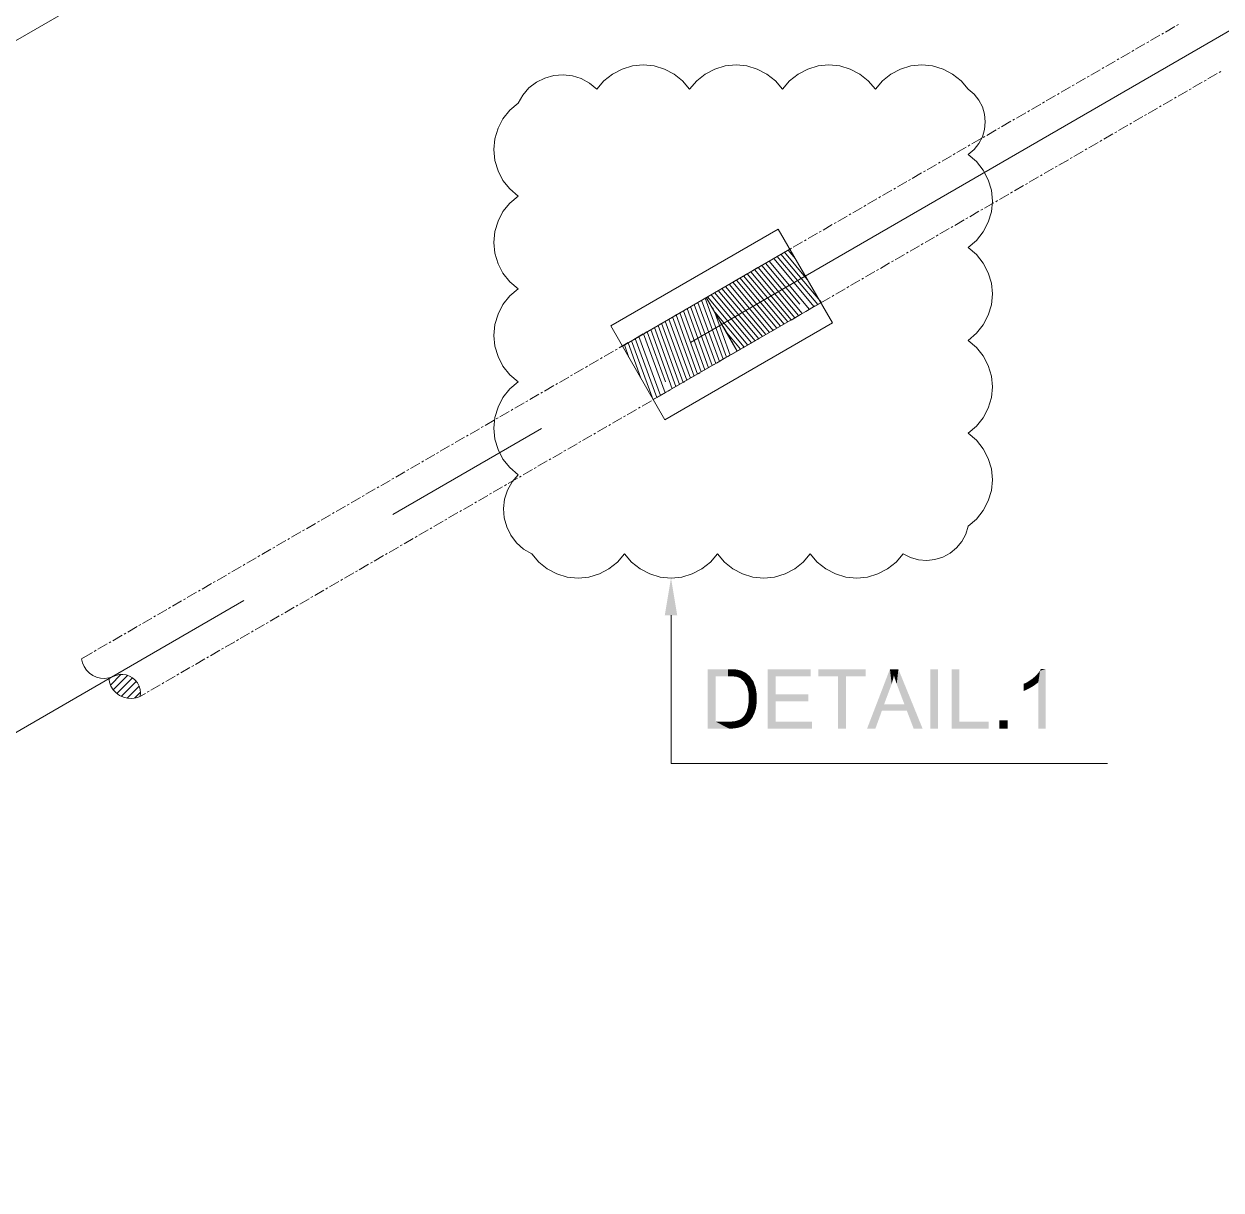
# Model space of a CAD drawing. Header units: millimetres. Extents: x 2 to 579, y 1 to 405.
# Drawn here: x 211.97 to 229.37, y 102.61 to 119.56 of the extents above; entities that cross this region are included whole.
import ezdxf

# ---------------------------------------------------------------- set-up
doc = ezdxf.new("R2010")
doc.units = ezdxf.units.MM
doc.linetypes.add('XKITLINE00', pattern=[0])
doc.layers.add('LinkedObject', color=7, linetype='Continuous', lineweight=0)

# ---------------------------------------------------------------- blocks, each defined once
blk = doc.blocks.new('*A4')
at = {"layer": 'LinkedObject'}
for color, points in [(6, [(221.467, 110.963), (221.287, 110.963), (221.377, 111.503)]), (7, [(221.911, 110.179), (222.025, 110.077), (221.911, 109.315)]), (7, [(222.206, 110.077), (221.911, 110.179), (222.208, 110.179)]), (7, [(222.025, 110.077), (221.911, 110.179), (222.206, 110.077)]), (7, [(222.208, 110.179), (222.257, 110.077), (222.206, 110.077)]), (7, [(222.258, 110.179), (222.257, 110.077), (222.208, 110.179)]), (7, [(222.258, 110.179), (222.331, 110.068), (222.257, 110.077)]), (7, [(222.335, 110.173), (222.331, 110.068), (222.258, 110.179)]), (7, [(222.897, 109.813), (222.783, 109.315), (222.783, 110.179)]), (7, [(222.897, 109.813), (222.783, 110.179), (222.897, 110.077)]), (7, [(223.408, 110.077), (222.783, 110.179), (223.408, 110.179)]), (7, [(222.897, 110.077), (222.783, 110.179), (223.408, 110.077)]), (7, [(223.521, 110.179), (223.805, 110.077), (223.521, 110.077)]), (7, [(223.919, 110.077), (223.805, 110.077), (223.521, 110.179)]), (7, [(223.919, 110.077), (223.521, 110.179), (224.205, 110.179)]), (7, [(223.919, 110.077), (224.205, 110.179), (224.205, 110.077)]), (7, [(224.56, 110.179), (224.571, 109.923), (224.228, 109.315)]), (7, [(224.571, 109.923), (224.56, 110.179), (224.586, 109.964)]), (7, [(224.586, 109.964), (224.56, 110.179), (224.609, 110.047)]), (7, [(224.609, 110.047), (224.56, 110.179), (224.618, 110.088)]), (7, [(224.683, 110.179), (224.618, 110.088), (224.56, 110.179)]), (7, [(224.618, 110.088), (224.683, 110.179), (224.628, 110.053)]), (7, [(224.628, 110.053), (224.683, 110.179), (224.659, 109.963)]), (7, [(224.659, 109.963), (224.683, 110.179), (224.679, 109.909)]), (7, [(224.679, 109.909), (224.683, 110.179), (224.77, 109.67)]), (7, [(224.77, 109.67), (224.683, 110.179), (224.805, 109.577)]), (7, [(224.805, 109.577), (224.683, 110.179), (225.035, 109.315)]), (7, [(225.26, 110.179), (225.146, 109.315), (225.146, 110.179)]), (7, [(225.26, 109.315), (225.146, 109.315), (225.26, 110.179)]), (7, [(225.571, 110.179), (225.457, 109.315), (225.457, 110.179)]), (7, [(225.571, 109.417), (225.457, 109.315), (225.571, 110.179)]), (7, [(226.824, 110.183), (226.742, 110.155), (226.756, 110.183)]), (7, [(226.824, 109.315), (226.742, 110.155), (226.824, 110.183)]), (7, [(221.911, 109.315), (222.025, 110.077), (222.025, 109.417)]), (7, [(222.362, 110.167), (222.331, 110.068), (222.335, 110.173)]), (7, [(222.362, 110.167), (222.354, 110.06), (222.331, 110.068)]), (7, [(222.354, 110.06), (222.362, 110.167), (222.386, 110.047)]), (7, [(222.462, 110.127), (222.362, 110.167), (222.399, 110.158)]), (7, [(222.488, 110.105), (222.362, 110.167), (222.462, 110.127)]), (7, [(222.44, 109.998), (222.362, 110.167), (222.488, 110.105)]), (7, [(222.386, 110.047), (222.362, 110.167), (222.44, 109.998)]), (7, [(222.488, 110.105), (222.462, 109.962), (222.44, 109.998)]), (7, [(222.522, 110.076), (222.462, 109.962), (222.488, 110.105)]), (7, [(222.574, 110.002), (222.462, 109.962), (222.522, 110.076)]), (7, [(223.805, 109.315), (223.919, 110.077), (223.919, 109.315)]), (7, [(223.805, 110.077), (223.919, 110.077), (223.805, 109.315)]), (7, [(226.649, 109.936), (226.551, 109.987), (226.628, 110.037)]), (7, [(226.662, 110.067), (226.718, 109.991), (226.628, 110.037)]), (7, [(226.628, 110.037), (226.718, 109.991), (226.649, 109.936)]), (7, [(226.718, 109.991), (226.662, 110.067), (226.695, 110.097)]), (7, [(226.742, 110.155), (226.718, 109.991), (226.695, 110.097)]), (7, [(226.718, 109.315), (226.742, 110.155), (226.824, 109.315)]), (7, [(226.718, 109.991), (226.742, 110.155), (226.718, 109.315)]), (7, [(222.462, 109.962), (222.574, 110.002), (222.485, 109.926)]), (7, [(222.485, 109.926), (222.574, 110.002), (222.59, 109.957)]), (7, [(222.59, 109.957), (222.507, 109.821), (222.485, 109.926)]), (7, [(222.607, 109.912), (222.507, 109.821), (222.59, 109.957)]), (7, [(222.624, 109.81), (222.507, 109.821), (222.607, 109.912)]), (7, [(224.228, 109.315), (224.571, 109.923), (224.476, 109.67)]), (7, [(226.551, 109.987), (226.587, 109.9), (226.506, 109.966)]), (7, [(226.506, 109.966), (226.587, 109.9), (226.506, 109.863)]), (7, [(226.506, 109.863), (226.587, 109.9), (226.531, 109.872)]), (7, [(226.587, 109.9), (226.551, 109.987), (226.618, 109.918)]), (7, [(226.618, 109.918), (226.551, 109.987), (226.649, 109.936)]), (7, [(226.649, 109.936), (226.718, 109.991), (226.699, 109.973)]), (7, [(222.507, 109.705), (222.624, 109.703), (222.495, 109.621)]), (7, [(222.495, 109.621), (222.624, 109.703), (222.601, 109.577)]), (7, [(222.624, 109.752), (222.507, 109.821), (222.624, 109.81)]), (7, [(222.507, 109.821), (222.624, 109.752), (222.507, 109.754)]), (7, [(222.624, 109.752), (222.507, 109.705), (222.507, 109.754)]), (7, [(222.624, 109.703), (222.507, 109.705), (222.624, 109.752)]), (7, [(222.601, 109.577), (222.624, 109.703), (222.613, 109.615)]), (7, [(222.897, 109.711), (222.783, 109.315), (222.897, 109.813)]), (7, [(222.897, 109.417), (222.783, 109.315), (222.897, 109.711)]), (7, [(223.376, 109.711), (222.897, 109.813), (223.376, 109.813)]), (7, [(222.897, 109.711), (222.897, 109.813), (223.376, 109.711)]), (7, [(224.444, 109.577), (224.228, 109.315), (224.476, 109.67)]), (7, [(224.476, 109.67), (224.805, 109.577), (224.444, 109.577)]), (7, [(224.77, 109.67), (224.805, 109.577), (224.476, 109.67)]), (7, [(222.542, 109.452), (222.421, 109.478), (222.441, 109.498)]), (7, [(222.441, 109.498), (222.601, 109.577), (222.542, 109.452)]), (7, [(222.473, 109.553), (222.601, 109.577), (222.441, 109.498)]), (7, [(222.484, 109.587), (222.601, 109.577), (222.473, 109.553)]), (7, [(222.601, 109.577), (222.484, 109.587), (222.495, 109.621)]), (7, [(222.542, 109.452), (222.601, 109.577), (222.56, 109.477)]), (7, [(222.56, 109.477), (222.601, 109.577), (222.59, 109.539)]), (7, [(224.228, 109.315), (224.444, 109.577), (224.349, 109.315)]), (7, [(224.805, 109.577), (225.035, 109.315), (224.905, 109.315)]), (7, [(222.025, 109.417), (222.222, 109.315), (221.911, 109.315)]), (7, [(222.209, 109.417), (222.222, 109.315), (222.025, 109.417)]), (7, [(222.209, 109.417), (222.261, 109.315), (222.222, 109.315)]), (7, [(222.252, 109.417), (222.261, 109.315), (222.209, 109.417)]), (7, [(222.361, 109.33), (222.252, 109.417), (222.319, 109.425)]), (7, [(222.331, 109.323), (222.252, 109.417), (222.361, 109.33)]), (7, [(222.261, 109.315), (222.252, 109.417), (222.331, 109.323)]), (7, [(222.343, 109.433), (222.361, 109.33), (222.319, 109.425)]), (7, [(222.368, 109.441), (222.361, 109.33), (222.343, 109.433)]), (7, [(222.361, 109.33), (222.368, 109.441), (222.391, 109.337)]), (7, [(222.464, 109.373), (222.368, 109.441), (222.406, 109.463)]), (7, [(222.443, 109.359), (222.368, 109.441), (222.464, 109.373)]), (7, [(222.391, 109.337), (222.368, 109.441), (222.443, 109.359)]), (7, [(222.421, 109.478), (222.485, 109.388), (222.406, 109.463)]), (7, [(222.406, 109.463), (222.485, 109.388), (222.464, 109.373)]), (7, [(222.524, 109.427), (222.421, 109.478), (222.542, 109.452)]), (7, [(222.485, 109.388), (222.421, 109.478), (222.524, 109.427)]), (7, [(222.783, 109.315), (222.897, 109.417), (223.428, 109.315)]), (7, [(223.428, 109.315), (222.897, 109.417), (223.428, 109.417)]), (7, [(225.457, 109.315), (225.571, 109.417), (225.996, 109.315)]), (7, [(225.996, 109.315), (225.571, 109.417), (225.996, 109.417)]), (7, [(226.27, 109.436), (226.149, 109.315), (226.149, 109.436)]), (7, [(226.27, 109.315), (226.149, 109.315), (226.27, 109.436)])]:
    blk.add_hatch(color=color, dxfattribs=at).paths.add_polyline_path(points, flags=17)
at = {"layer": 'LinkedObject', "color": 6, "linetype": 'XKITLINE00', "lineweight": 0}
for p, q in [((190.844, 107.172), (232.237, 131.096)), ((221.661, 114.928), (236.482, 123.495)), ((217.332, 112.426), (219.496, 113.677)), ((200.346, 102.609), (215.167, 111.175)), ((221.377, 110.963), (221.377, 108.806)), ((221.377, 108.806), (227.725, 108.806))]:
    blk.add_line(p, q, dxfattribs=at)
at = {"layer": 'LinkedObject', "color": 9, "linetype": 'XKITLINE00', "lineweight": 0}
for p, q in [((228.511, 119.407), (228.538, 119.423)), ((228.565, 119.438), (228.7, 119.517)), ((228.727, 119.532), (228.754, 119.548)), ((228.132, 119.188), (228.267, 119.266)), ((228.294, 119.282), (228.322, 119.298)), ((228.349, 119.313), (228.484, 119.392)), ((227.916, 119.063), (228.051, 119.141)), ((228.078, 119.157), (228.105, 119.173)), ((227.483, 118.813), (227.618, 118.891)), ((227.645, 118.907), (227.672, 118.922)), ((227.699, 118.938), (227.835, 119.016)), ((227.862, 119.032), (227.889, 119.048)), ((227.266, 118.688), (227.402, 118.766)), ((227.429, 118.782), (227.456, 118.797)), ((228.966, 118.631), (229.102, 118.709)), ((229.129, 118.725), (229.156, 118.74)), ((229.183, 118.756), (229.318, 118.834)), ((229.345, 118.85), (229.372, 118.865)), ((226.996, 118.531), (227.023, 118.547)), ((227.05, 118.563), (227.185, 118.641)), ((227.212, 118.657), (227.239, 118.672)), ((228.75, 118.506), (228.885, 118.584)), ((228.912, 118.6), (228.939, 118.615)), ((226.617, 118.313), (226.752, 118.391)), ((226.779, 118.406), (226.806, 118.422)), ((226.833, 118.438), (226.969, 118.516)), ((228.479, 118.349), (228.506, 118.365)), ((228.534, 118.381), (228.669, 118.459)), ((228.696, 118.475), (228.723, 118.49)), ((226.401, 118.187), (226.536, 118.266)), ((226.563, 118.281), (226.59, 118.297)), ((228.101, 118.131), (228.236, 118.209)), ((228.263, 118.224), (228.29, 118.24)), ((228.317, 118.256), (228.452, 118.334)), ((225.968, 117.937), (226.103, 118.015)), ((226.13, 118.031), (226.157, 118.047)), ((226.184, 118.062), (226.319, 118.141)), ((226.346, 118.156), (226.373, 118.172)), ((227.884, 118.005), (228.019, 118.084)), ((228.047, 118.099), (228.074, 118.115)), ((225.751, 117.812), (225.886, 117.89)), ((225.914, 117.906), (225.941, 117.922)), ((227.614, 117.849), (227.641, 117.865)), ((227.668, 117.88), (227.803, 117.959)), ((227.83, 117.974), (227.857, 117.99)), ((225.481, 117.656), (225.508, 117.671)), ((225.535, 117.687), (225.67, 117.765)), ((225.697, 117.781), (225.724, 117.797)), ((227.235, 117.63), (227.37, 117.708)), ((227.397, 117.724), (227.424, 117.74)), ((227.451, 117.755), (227.587, 117.833)), ((225.102, 117.437), (225.237, 117.515)), ((225.264, 117.531), (225.291, 117.546)), ((225.318, 117.562), (225.454, 117.64)), ((226.964, 117.474), (226.991, 117.489)), ((227.018, 117.505), (227.154, 117.583)), ((227.181, 117.599), (227.208, 117.615)), ((224.885, 117.312), (225.021, 117.39)), ((225.048, 117.406), (225.075, 117.421)), ((226.585, 117.255), (226.721, 117.333)), ((226.748, 117.349), (226.775, 117.364)), ((226.802, 117.38), (226.937, 117.458)), ((224.452, 117.062), (224.588, 117.14)), ((224.615, 117.155), (224.642, 117.171)), ((224.669, 117.187), (224.804, 117.265)), ((224.831, 117.28), (224.858, 117.296)), ((226.369, 117.13), (226.504, 117.208)), ((226.531, 117.224), (226.558, 117.239)), ((224.236, 116.936), (224.371, 117.015)), ((224.398, 117.03), (224.425, 117.046)), ((226.098, 116.973), (226.126, 116.989)), ((226.153, 117.005), (226.288, 117.083)), ((226.315, 117.098), (226.342, 117.114)), ((223.965, 116.78), (223.993, 116.796)), ((224.02, 116.811), (224.155, 116.89)), ((224.182, 116.905), (224.209, 116.921)), ((225.72, 116.754), (225.855, 116.833)), ((225.882, 116.848), (225.909, 116.864)), ((225.936, 116.88), (226.071, 116.958)), ((223.587, 116.561), (223.722, 116.639)), ((223.749, 116.655), (223.776, 116.671)), ((223.803, 116.686), (223.938, 116.764)), ((225.503, 116.629), (225.639, 116.708)), ((225.666, 116.723), (225.693, 116.739)), ((223.37, 116.436), (223.506, 116.514)), ((223.533, 116.53), (223.56, 116.546)), ((225.07, 116.379), (225.206, 116.457)), ((225.233, 116.473), (225.26, 116.489)), ((225.287, 116.504), (225.422, 116.582)), ((225.449, 116.598), (225.476, 116.614)), ((223.1, 116.28), (223.127, 116.295)), ((223.154, 116.311), (223.289, 116.389)), ((223.316, 116.405), (223.343, 116.42)), ((224.854, 116.254), (224.989, 116.332)), ((225.016, 116.348), (225.043, 116.364)), ((222.721, 116.061), (222.856, 116.139)), ((222.883, 116.155), (222.91, 116.17)), ((222.937, 116.186), (223.073, 116.264)), ((224.583, 116.098), (224.61, 116.113)), ((224.637, 116.129), (224.773, 116.207)), ((224.8, 116.223), (224.827, 116.238)), ((222.504, 115.936), (222.64, 116.014)), ((222.667, 116.029), (222.694, 116.045)), ((224.205, 115.879), (224.34, 115.957)), ((224.367, 115.973), (224.394, 115.988)), ((224.421, 116.004), (224.556, 116.082)), ((222.131, 115.72), (222.207, 115.764)), ((222.234, 115.779), (222.261, 115.795)), ((222.288, 115.811), (222.423, 115.889)), ((222.45, 115.904), (222.477, 115.92)), ((223.988, 115.754), (224.123, 115.832)), ((224.15, 115.847), (224.177, 115.863)), ((221.963, 115.459), (221.892, 115.582)), ((223.555, 115.503), (223.69, 115.582)), ((223.718, 115.597), (223.745, 115.613)), ((223.772, 115.629), (223.907, 115.707)), ((223.934, 115.722), (223.961, 115.738)), ((221.486, 115.347), (221.644, 115.438)), ((221.994, 115.404), (221.979, 115.432)), ((223.339, 115.378), (223.474, 115.457)), ((223.501, 115.472), (223.528, 115.488)), ((221.27, 115.222), (221.405, 115.3)), ((221.432, 115.316), (221.459, 115.332)), ((222.088, 115.242), (222.01, 115.377)), ((223.068, 115.222), (223.095, 115.238)), ((223.122, 115.253), (223.258, 115.331)), ((223.285, 115.347), (223.312, 115.363)), ((220.999, 115.066), (221.026, 115.081)), ((221.053, 115.097), (221.189, 115.175)), ((221.216, 115.191), (221.243, 115.207)), ((222.119, 115.188), (222.104, 115.215)), ((222.213, 115.026), (222.135, 115.161)), ((222.689, 115.003), (222.825, 115.081)), ((222.852, 115.097), (222.879, 115.113)), ((222.906, 115.128), (223.041, 115.206)), ((220.621, 114.847), (220.756, 114.925)), ((220.783, 114.941), (220.81, 114.956)), ((220.837, 114.972), (220.972, 115.05)), ((222.245, 114.972), (222.229, 114.999)), ((222.331, 114.821), (222.26, 114.945)), ((222.473, 114.878), (222.608, 114.956)), ((222.635, 114.972), (222.662, 114.987)), ((220.35, 114.69), (220.377, 114.706)), ((220.404, 114.722), (220.539, 114.8)), ((220.566, 114.816), (220.594, 114.831)), ((222.04, 114.628), (222.175, 114.706)), ((222.202, 114.722), (222.229, 114.737)), ((222.257, 114.753), (222.392, 114.831)), ((222.419, 114.847), (222.446, 114.862)), ((219.971, 114.472), (220.107, 114.55)), ((220.134, 114.565), (220.161, 114.581)), ((220.188, 114.597), (220.323, 114.675)), ((221.824, 114.503), (221.959, 114.581)), ((221.986, 114.596), (222.013, 114.612)), ((219.755, 114.346), (219.89, 114.425)), ((219.917, 114.44), (219.944, 114.456)), ((221.553, 114.346), (221.58, 114.362)), ((221.607, 114.378), (221.742, 114.456)), ((221.77, 114.471), (221.797, 114.487)), ((219.484, 114.19), (219.511, 114.206)), ((219.538, 114.221), (219.674, 114.3)), ((219.701, 114.315), (219.728, 114.331)), ((221.174, 114.127), (221.31, 114.206)), ((221.337, 114.221), (221.364, 114.237)), ((221.391, 114.252), (221.526, 114.331)), ((219.105, 113.971), (219.241, 114.049)), ((219.268, 114.065), (219.295, 114.081)), ((219.322, 114.096), (219.457, 114.174)), ((220.958, 114.002), (221.093, 114.08)), ((221.12, 114.096), (221.147, 114.112)), ((218.889, 113.846), (219.024, 113.924)), ((219.051, 113.94), (219.078, 113.956)), ((220.687, 113.846), (220.714, 113.862)), ((220.741, 113.877), (220.877, 113.955)), ((220.904, 113.971), (220.931, 113.987)), ((218.456, 113.596), (218.591, 113.674)), ((218.618, 113.69), (218.645, 113.705)), ((218.673, 113.721), (218.808, 113.799)), ((218.835, 113.815), (218.862, 113.83)), ((220.308, 113.627), (220.444, 113.705)), ((220.471, 113.721), (220.498, 113.736)), ((220.525, 113.752), (220.66, 113.83)), ((218.24, 113.471), (218.375, 113.549)), ((218.402, 113.565), (218.429, 113.58)), ((220.038, 113.471), (220.065, 113.486)), ((220.092, 113.502), (220.227, 113.58)), ((220.254, 113.596), (220.281, 113.611)), ((217.969, 113.314), (217.996, 113.33)), ((218.023, 113.346), (218.158, 113.424)), ((218.186, 113.439), (218.213, 113.455)), ((219.659, 113.252), (219.794, 113.33)), ((219.821, 113.345), (219.849, 113.361)), ((219.876, 113.377), (220.011, 113.455)), ((217.59, 113.095), (217.726, 113.174)), ((217.753, 113.189), (217.78, 113.205)), ((217.807, 113.221), (217.942, 113.299)), ((219.443, 113.127), (219.578, 113.205)), ((219.605, 113.22), (219.632, 113.236)), ((217.374, 112.97), (217.509, 113.049)), ((217.536, 113.064), (217.563, 113.08)), ((219.172, 112.97), (219.199, 112.986)), ((219.226, 113.001), (219.362, 113.08)), ((219.389, 113.095), (219.416, 113.111)), ((216.941, 112.72), (217.076, 112.798)), ((217.103, 112.814), (217.13, 112.83)), ((217.157, 112.845), (217.293, 112.923)), ((217.32, 112.939), (217.347, 112.955)), ((218.793, 112.751), (218.929, 112.829)), ((218.956, 112.845), (218.983, 112.861)), ((219.01, 112.876), (219.145, 112.955)), ((216.725, 112.595), (216.86, 112.673)), ((216.887, 112.689), (216.914, 112.705)), ((218.577, 112.626), (218.712, 112.704)), ((218.739, 112.72), (218.766, 112.736)), ((216.454, 112.439), (216.481, 112.454)), ((216.508, 112.47), (216.643, 112.548)), ((216.67, 112.564), (216.697, 112.579)), ((218.144, 112.376), (218.279, 112.454)), ((218.306, 112.47), (218.333, 112.485)), ((218.36, 112.501), (218.496, 112.579)), ((218.523, 112.595), (218.55, 112.611)), ((216.075, 112.22), (216.21, 112.298)), ((216.237, 112.314), (216.265, 112.329)), ((216.292, 112.345), (216.427, 112.423)), ((217.928, 112.251), (218.063, 112.329)), ((218.09, 112.345), (218.117, 112.36)), ((215.859, 112.095), (215.994, 112.173)), ((216.021, 112.188), (216.048, 112.204)), ((217.657, 112.094), (217.684, 112.11)), ((217.711, 112.126), (217.846, 112.204)), ((217.873, 112.22), (217.9, 112.235)), ((215.426, 111.844), (215.561, 111.923)), ((215.588, 111.938), (215.615, 111.954)), ((215.642, 111.97), (215.778, 112.048)), ((215.805, 112.063), (215.832, 112.079)), ((217.278, 111.876), (217.413, 111.954)), ((217.441, 111.969), (217.468, 111.985)), ((217.495, 112.001), (217.63, 112.079)), ((215.209, 111.719), (215.345, 111.798)), ((215.372, 111.813), (215.399, 111.829)), ((217.062, 111.75), (217.197, 111.829)), ((217.224, 111.844), (217.251, 111.86)), ((214.939, 111.563), (214.966, 111.579)), ((214.993, 111.594), (215.128, 111.672)), ((215.155, 111.688), (215.182, 111.704)), ((216.629, 111.5), (216.764, 111.578)), ((216.791, 111.594), (216.818, 111.61)), ((216.845, 111.625), (216.981, 111.704)), ((217.008, 111.719), (217.035, 111.735)), ((214.56, 111.344), (214.695, 111.422)), ((214.722, 111.438), (214.749, 111.454)), ((214.776, 111.469), (214.912, 111.547)), ((216.412, 111.375), (216.548, 111.453)), ((216.575, 111.469), (216.602, 111.485)), ((214.344, 111.219), (214.479, 111.297)), ((214.506, 111.313), (214.533, 111.328)), ((216.142, 111.219), (216.169, 111.234)), ((216.196, 111.25), (216.331, 111.328)), ((216.358, 111.344), (216.385, 111.36)), ((214.073, 111.063), (214.1, 111.078)), ((214.127, 111.094), (214.262, 111.172)), ((214.289, 111.188), (214.317, 111.203)), ((215.763, 111), (215.898, 111.078)), ((215.925, 111.094), (215.952, 111.109)), ((215.979, 111.125), (216.115, 111.203)), ((213.694, 110.844), (213.829, 110.922)), ((213.857, 110.938), (213.884, 110.953)), ((213.911, 110.969), (214.046, 111.047)), ((215.547, 110.875), (215.682, 110.953)), ((215.709, 110.969), (215.736, 110.984)), ((213.424, 110.687), (213.451, 110.703)), ((213.478, 110.719), (213.613, 110.797)), ((213.64, 110.812), (213.667, 110.828)), ((215.114, 110.625), (215.249, 110.703)), ((215.276, 110.718), (215.303, 110.734)), ((215.33, 110.75), (215.465, 110.828)), ((215.492, 110.844), (215.52, 110.859)), ((213.045, 110.468), (213.18, 110.547)), ((213.207, 110.562), (213.234, 110.578)), ((213.261, 110.593), (213.397, 110.672)), ((214.897, 110.499), (215.033, 110.578)), ((215.06, 110.593), (215.087, 110.609)), ((212.806, 110.33), (212.964, 110.421)), ((212.991, 110.437), (213.018, 110.453)), ((214.627, 110.343), (214.654, 110.359)), ((214.681, 110.374), (214.816, 110.453)), ((214.843, 110.468), (214.87, 110.484)), ((214.248, 110.124), (214.383, 110.202)), ((214.41, 110.218), (214.437, 110.234)), ((214.464, 110.249), (214.6, 110.327)), ((214.031, 109.999), (214.167, 110.077)), ((214.194, 110.093), (214.221, 110.109)), ((213.761, 109.843), (213.788, 109.858)), ((213.815, 109.874), (213.95, 109.952)), ((213.977, 109.968), (214.004, 109.983)), ((213.655, 109.782), (213.734, 109.827))]:
    blk.add_line(p, q, dxfattribs=at)
at = {"layer": 'LinkedObject', "color": 2, "linetype": 'XKITLINE00', "lineweight": 0}
for p, q in [((220.665, 118.901), (220.525, 118.828)), ((220.816, 118.946), (220.665, 118.901)), ((220.973, 118.961), (220.816, 118.946)), ((221.131, 118.946), (220.973, 118.961)), ((221.282, 118.901), (221.131, 118.946)), ((221.422, 118.828), (221.282, 118.901)), ((222.015, 118.901), (221.875, 118.828)), ((222.166, 118.946), (222.015, 118.901)), ((222.323, 118.961), (222.166, 118.946)), ((222.481, 118.946), (222.323, 118.961)), ((222.632, 118.901), (222.481, 118.946)), ((222.772, 118.828), (222.632, 118.901)), ((223.365, 118.901), (223.225, 118.828)), ((223.516, 118.946), (223.365, 118.901)), ((223.673, 118.961), (223.516, 118.946)), ((223.831, 118.946), (223.673, 118.961)), ((223.982, 118.901), (223.831, 118.946)), ((224.122, 118.828), (223.982, 118.901)), ((224.715, 118.901), (224.575, 118.828)), ((224.866, 118.946), (224.715, 118.901)), ((225.023, 118.961), (224.866, 118.946)), ((225.181, 118.946), (225.023, 118.961)), ((225.332, 118.901), (225.181, 118.946)), ((225.472, 118.828), (225.332, 118.901)), ((219.42, 118.708), (219.312, 118.625)), ((219.541, 118.769), (219.42, 118.708)), ((219.672, 118.806), (219.541, 118.769)), ((219.808, 118.817), (219.672, 118.806)), ((219.943, 118.802), (219.808, 118.817)), ((220.073, 118.761), (219.943, 118.802)), ((220.193, 118.696), (220.073, 118.761)), ((220.401, 118.73), (220.298, 118.61)), ((220.525, 118.828), (220.401, 118.73)), ((221.546, 118.73), (221.422, 118.828)), ((221.648, 118.61), (221.546, 118.73)), ((221.751, 118.73), (221.648, 118.61)), ((221.875, 118.828), (221.751, 118.73)), ((222.896, 118.73), (222.772, 118.828)), ((222.998, 118.61), (222.896, 118.73)), ((223.101, 118.73), (222.998, 118.61)), ((223.225, 118.828), (223.101, 118.73)), ((224.246, 118.73), (224.122, 118.828)), ((224.348, 118.61), (224.246, 118.73)), ((224.451, 118.73), (224.348, 118.61)), ((224.575, 118.828), (224.451, 118.73)), ((225.596, 118.73), (225.472, 118.828)), ((225.698, 118.61), (225.596, 118.73)), ((219.312, 118.625), (219.222, 118.523)), ((220.298, 118.61), (220.193, 118.696)), ((220.298, 118.61), (220.298, 118.61)), ((221.648, 118.61), (221.648, 118.61)), ((222.998, 118.61), (222.998, 118.61)), ((224.348, 118.61), (224.348, 118.61)), ((225.783, 118.537), (225.698, 118.61)), ((225.853, 118.45), (225.783, 118.537)), ((219.153, 118.405), (219.033, 118.303)), ((219.222, 118.523), (219.153, 118.405)), ((219.153, 118.405), (219.153, 118.405)), ((225.904, 118.351), (225.853, 118.45)), ((219.033, 118.303), (218.934, 118.179)), ((225.936, 118.244), (225.904, 118.351)), ((225.946, 118.134), (225.936, 118.244)), ((218.862, 118.039), (218.817, 117.888)), ((218.934, 118.179), (218.862, 118.039)), ((225.904, 117.916), (225.936, 118.023)), ((225.936, 118.023), (225.946, 118.134)), ((218.817, 117.888), (218.802, 117.73)), ((225.853, 117.817), (225.904, 117.916)), ((218.802, 117.73), (218.817, 117.573)), ((225.698, 117.657), (225.783, 117.73)), ((225.783, 117.73), (225.853, 117.817)), ((218.817, 117.573), (218.862, 117.422)), ((225.819, 117.555), (225.698, 117.657)), ((225.698, 117.657), (225.698, 117.657)), ((225.917, 117.431), (225.819, 117.555)), ((218.862, 117.422), (218.934, 117.282)), ((225.99, 117.291), (225.917, 117.431)), ((218.934, 117.282), (219.033, 117.158)), ((219.033, 117.158), (219.153, 117.055)), ((226.035, 117.139), (225.99, 117.291)), ((226.05, 116.982), (226.035, 117.139)), ((219.153, 117.055), (219.033, 116.953)), ((219.153, 117.055), (219.153, 117.055)), ((226.035, 116.825), (226.05, 116.982)), ((218.934, 116.829), (218.862, 116.689)), ((219.033, 116.953), (218.934, 116.829)), ((225.99, 116.674), (226.035, 116.825)), ((218.862, 116.689), (218.817, 116.538)), ((225.917, 116.533), (225.99, 116.674)), ((218.817, 116.538), (218.802, 116.38)), ((225.819, 116.41), (225.917, 116.533)), ((218.802, 116.38), (218.817, 116.223)), ((225.698, 116.307), (225.819, 116.41)), ((225.819, 116.205), (225.698, 116.307)), ((225.698, 116.307), (225.698, 116.307)), ((218.817, 116.223), (218.862, 116.072)), ((225.917, 116.081), (225.819, 116.205)), ((218.862, 116.072), (218.934, 115.932)), ((218.934, 115.932), (219.033, 115.808)), ((225.99, 115.941), (225.917, 116.081)), ((226.035, 115.789), (225.99, 115.941)), ((219.033, 115.808), (219.153, 115.705)), ((226.05, 115.632), (226.035, 115.789)), ((219.033, 115.603), (218.934, 115.479)), ((219.153, 115.705), (219.033, 115.603)), ((219.153, 115.705), (219.153, 115.705)), ((226.035, 115.475), (226.05, 115.632)), ((218.934, 115.479), (218.862, 115.339)), ((225.99, 115.324), (226.035, 115.475)), ((218.862, 115.339), (218.817, 115.188)), ((225.917, 115.183), (225.99, 115.324)), ((218.817, 115.188), (218.802, 115.03)), ((225.698, 114.957), (225.819, 115.06)), ((225.819, 115.06), (225.917, 115.183)), ((218.802, 115.03), (218.817, 114.873)), ((225.819, 114.855), (225.698, 114.957)), ((225.698, 114.957), (225.698, 114.957)), ((218.817, 114.873), (218.862, 114.722)), ((218.862, 114.722), (218.934, 114.582)), ((225.917, 114.731), (225.819, 114.855)), ((225.99, 114.591), (225.917, 114.731)), ((218.934, 114.582), (219.033, 114.458)), ((226.035, 114.439), (225.99, 114.591)), ((219.033, 114.458), (219.153, 114.355)), ((219.153, 114.355), (219.033, 114.253)), ((219.153, 114.355), (219.153, 114.355)), ((226.05, 114.282), (226.035, 114.439)), ((219.033, 114.253), (218.934, 114.129)), ((226.035, 114.125), (226.05, 114.282)), ((218.934, 114.129), (218.862, 113.989)), ((225.99, 113.974), (226.035, 114.125)), ((218.817, 113.838), (218.802, 113.68)), ((218.862, 113.989), (218.817, 113.838)), ((225.819, 113.71), (225.917, 113.833)), ((225.917, 113.833), (225.99, 113.974)), ((218.802, 113.68), (218.817, 113.523)), ((225.698, 113.607), (225.819, 113.71)), ((218.817, 113.523), (218.862, 113.372)), ((225.819, 113.505), (225.698, 113.607)), ((225.698, 113.607), (225.698, 113.607)), ((225.917, 113.381), (225.819, 113.505)), ((218.862, 113.372), (218.934, 113.232)), ((225.99, 113.241), (225.917, 113.381)), ((218.934, 113.232), (219.033, 113.108)), ((226.035, 113.089), (225.99, 113.241)), ((219.033, 113.108), (219.153, 113.005)), ((219.153, 113.005), (219.066, 112.9)), ((219.153, 113.005), (219.153, 113.005)), ((226.05, 112.932), (226.035, 113.089)), ((219.066, 112.9), (219, 112.78)), ((226.035, 112.775), (226.05, 112.932)), ((218.958, 112.65), (218.942, 112.514)), ((219, 112.78), (218.958, 112.65)), ((225.917, 112.483), (225.99, 112.624)), ((225.99, 112.624), (226.035, 112.775)), ((218.942, 112.514), (218.953, 112.378)), ((225.819, 112.36), (225.917, 112.483)), ((218.953, 112.378), (218.989, 112.246)), ((225.698, 112.257), (225.819, 112.36)), ((218.989, 112.246), (219.049, 112.124)), ((219.049, 112.124), (219.132, 112.015)), ((225.605, 112.036), (225.662, 112.142)), ((225.662, 112.142), (225.698, 112.257)), ((225.698, 112.257), (225.698, 112.257)), ((219.132, 112.015), (219.234, 111.924)), ((219.234, 111.924), (219.352, 111.854)), ((225.436, 111.867), (225.529, 111.943)), ((225.529, 111.943), (225.605, 112.036)), ((219.352, 111.854), (219.352, 111.854)), ((219.352, 111.854), (219.454, 111.734)), ((220.599, 111.734), (220.702, 111.854)), ((220.702, 111.854), (220.702, 111.854)), ((220.702, 111.854), (220.804, 111.734)), ((221.949, 111.734), (222.052, 111.854)), ((222.052, 111.854), (222.052, 111.854)), ((222.052, 111.854), (222.154, 111.734)), ((223.299, 111.734), (223.402, 111.854)), ((223.402, 111.854), (223.402, 111.854)), ((223.402, 111.854), (223.504, 111.734)), ((224.649, 111.734), (224.752, 111.854)), ((224.752, 111.854), (224.752, 111.854)), ((224.752, 111.854), (224.859, 111.8)), ((224.859, 111.8), (224.976, 111.768)), ((224.976, 111.768), (225.096, 111.759)), ((225.096, 111.759), (225.215, 111.773)), ((225.215, 111.773), (225.33, 111.809)), ((225.33, 111.809), (225.436, 111.867)), ((219.454, 111.734), (219.578, 111.636)), ((219.578, 111.636), (219.718, 111.563)), ((220.335, 111.563), (220.475, 111.636)), ((220.475, 111.636), (220.599, 111.734)), ((220.804, 111.734), (220.928, 111.636)), ((220.928, 111.636), (221.068, 111.563)), ((221.685, 111.563), (221.825, 111.636)), ((221.825, 111.636), (221.949, 111.734)), ((222.154, 111.734), (222.278, 111.636)), ((222.278, 111.636), (222.418, 111.563)), ((223.035, 111.563), (223.175, 111.636)), ((223.175, 111.636), (223.299, 111.734)), ((223.504, 111.734), (223.628, 111.636)), ((223.628, 111.636), (223.768, 111.563)), ((224.385, 111.563), (224.525, 111.636)), ((224.525, 111.636), (224.649, 111.734)), ((219.718, 111.563), (219.869, 111.518)), ((219.869, 111.518), (220.027, 111.503)), ((220.027, 111.503), (220.184, 111.518)), ((220.184, 111.518), (220.335, 111.563)), ((221.068, 111.563), (221.219, 111.518)), ((221.219, 111.518), (221.377, 111.503)), ((221.377, 111.503), (221.534, 111.518)), ((221.534, 111.518), (221.685, 111.563)), ((222.418, 111.563), (222.569, 111.518)), ((222.569, 111.518), (222.727, 111.503)), ((222.727, 111.503), (222.884, 111.518)), ((222.884, 111.518), (223.035, 111.563)), ((223.768, 111.563), (223.919, 111.518)), ((223.919, 111.518), (224.077, 111.503)), ((224.077, 111.503), (224.234, 111.518)), ((224.234, 111.518), (224.385, 111.563))]:
    blk.add_line(p, q, dxfattribs=at)
at = {"layer": 'LinkedObject', "color": 4, "linetype": 'XKITLINE00', "lineweight": 0}
for p, q in [((220.501, 115.167), (222.936, 116.575)), ((223.724, 115.211), (222.936, 116.575)), ((223.105, 116.283), (220.67, 114.875)), ((221.887, 115.579), (222.338, 114.8)), ((223.555, 115.504), (221.12, 114.096)), ((221.289, 113.804), (220.501, 115.167)), ((221.289, 113.804), (223.724, 115.211))]:
    blk.add_line(p, q, dxfattribs=at)
at = {"layer": 'LinkedObject', "color": 1, "linetype": 'XKITLINE00', "lineweight": 0}
for p, q in [((222.802, 116.108), (223.39, 115.408)), ((222.87, 116.147), (223.457, 115.447)), ((222.922, 116.177), (223.51, 115.477)), ((222.975, 116.208), (223.563, 115.508)), ((223.028, 116.238), (223.358, 115.844)), ((223.08, 116.269), (223.186, 116.143)), ((222.486, 115.925), (223.074, 115.225)), ((222.539, 115.955), (223.126, 115.256)), ((222.591, 115.986), (223.179, 115.286)), ((222.644, 116.016), (223.232, 115.317)), ((222.697, 116.047), (223.285, 115.347)), ((222.697, 116.047), (223.285, 115.347)), ((222.75, 116.077), (223.248, 115.483)), ((222.222, 115.773), (222.81, 115.073)), ((222.275, 115.803), (222.863, 115.103)), ((222.328, 115.834), (222.915, 115.134)), ((222.38, 115.864), (222.968, 115.164)), ((222.433, 115.894), (223.021, 115.195)), ((221.906, 115.59), (222.494, 114.89)), ((221.959, 115.62), (222.546, 114.92)), ((222.011, 115.651), (222.599, 114.951)), ((222.064, 115.681), (222.652, 114.981)), ((222.117, 115.712), (222.705, 115.012)), ((222.17, 115.742), (222.757, 115.042)), ((221.61, 115.419), (221.923, 114.56)), ((221.662, 115.449), (221.975, 114.59)), ((221.715, 115.479), (222.028, 114.621)), ((221.768, 115.51), (222.081, 114.651)), ((221.821, 115.54), (222.133, 114.682)), ((221.873, 115.571), (222.186, 114.712)), ((221.293, 115.236), (221.606, 114.377)), ((221.346, 115.266), (221.659, 114.408)), ((221.399, 115.297), (221.712, 114.438)), ((221.451, 115.327), (221.764, 114.468)), ((221.504, 115.358), (221.817, 114.499)), ((221.557, 115.388), (221.87, 114.529)), ((222.014, 115.36), (222.239, 114.743)), ((222.019, 115.362), (222.441, 114.859)), ((220.977, 115.053), (221.29, 114.194)), ((221.03, 115.083), (221.295, 114.355)), ((221.082, 115.114), (221.395, 114.255)), ((221.082, 115.114), (221.395, 114.255)), ((221.135, 115.144), (221.448, 114.286)), ((221.188, 115.175), (221.501, 114.316)), ((221.241, 115.205), (221.554, 114.347)), ((222.192, 115.063), (222.388, 114.829)), ((220.699, 114.892), (220.765, 114.709)), ((220.752, 114.923), (220.938, 114.41)), ((220.804, 114.953), (221.117, 114.094)), ((220.857, 114.983), (221.17, 114.125)), ((220.91, 115.014), (221.223, 114.155)), ((213.385, 110.107), (213.226, 109.948)), ((213.478, 110.092), (213.267, 109.88)), ((213.549, 110.054), (213.321, 109.826)), ((213.603, 110), (213.388, 109.785)), ((213.642, 109.93), (213.471, 109.759)), ((213.659, 109.838), (213.578, 109.758))]:
    blk.add_line(p, q, dxfattribs=at)
at = {"layer": 'LinkedObject', "color": 3, "linetype": 'XKITLINE00', "lineweight": 0}
for p, q in [((212.806, 110.33), (212.82, 110.272)), ((212.82, 110.272), (212.844, 110.216)), ((212.844, 110.216), (212.877, 110.166)), ((212.877, 110.166), (212.92, 110.123)), ((212.92, 110.123), (212.969, 110.089)), ((212.969, 110.089), (213.023, 110.063)), ((213.023, 110.063), (213.082, 110.048)), ((213.082, 110.048), (213.142, 110.044)), ((213.142, 110.044), (213.202, 110.051)), ((213.201, 110.051), (213.212, 109.99)), ((213.202, 110.051), (213.259, 110.069)), ((213.306, 110.089), (213.259, 110.069)), ((213.356, 110.101), (213.306, 110.089)), ((213.407, 110.103), (213.356, 110.101)), ((213.457, 110.095), (213.407, 110.103)), ((213.505, 110.078), (213.457, 110.095)), ((213.549, 110.052), (213.505, 110.078)), ((213.588, 110.019), (213.549, 110.052)), ((213.619, 109.979), (213.588, 110.019)), ((213.212, 109.99), (213.234, 109.932)), ((213.234, 109.932), (213.267, 109.88)), ((213.267, 109.88), (213.309, 109.834)), ((213.309, 109.834), (213.36, 109.798)), ((213.643, 109.934), (213.619, 109.979)), ((213.657, 109.885), (213.643, 109.934)), ((213.662, 109.834), (213.657, 109.885)), ((213.658, 109.783), (213.662, 109.834)), ((213.36, 109.798), (213.416, 109.772)), ((213.416, 109.772), (213.476, 109.757)), ((213.476, 109.757), (213.538, 109.754)), ((213.538, 109.754), (213.599, 109.763)), ((213.599, 109.763), (213.658, 109.783))]:
    blk.add_line(p, q, dxfattribs=at)

msp = doc.modelspace()

# ---------------------------------------------------------------- block references
at = {"lineweight": 0}
msp.add_blockref('*A4', (0, 0), dxfattribs=at)

doc.saveas('drawing.dxf')
